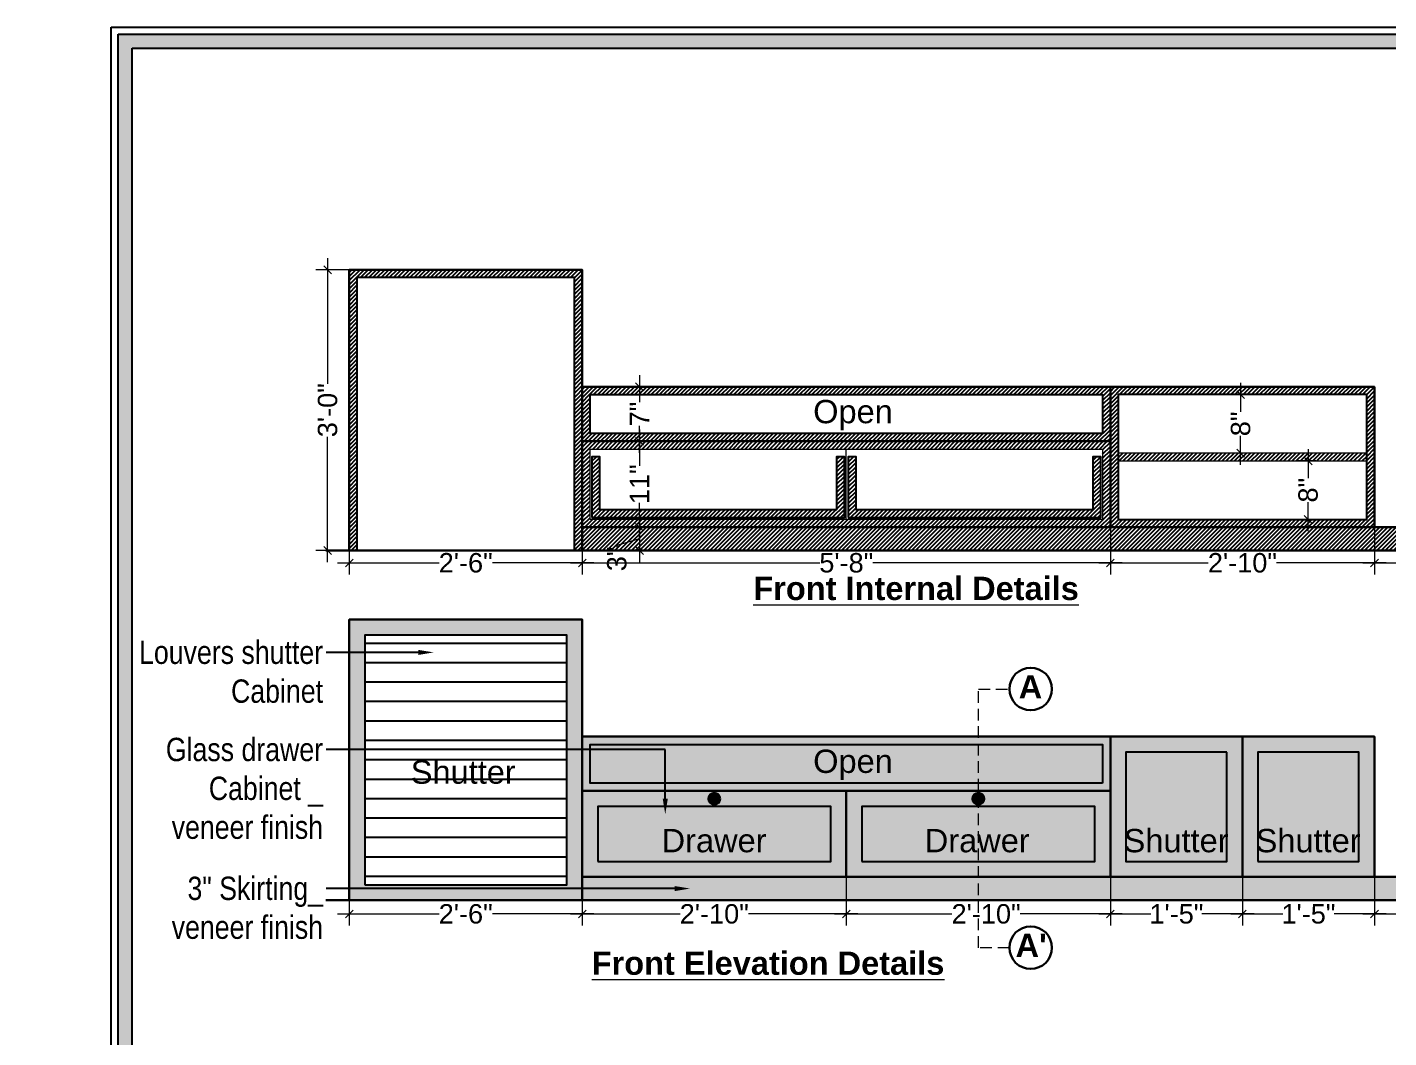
# Model space of a CAD drawing. Header units: millimetres. Extents: x 143362 to 145167, y -178521 to -176194.
# Drawn here: x 144111.5 to 144286.8, y -176637.9 to -176507.8 of the extents above; entities that cross this region are included whole.
import ezdxf
from ezdxf import colors
from ezdxf.entities.mleader import LeaderData, LeaderLine
from ezdxf.math import Vec2, Vec3

# ---------------------------------------------------------------- set-up
doc = ezdxf.new("R2010")
doc.units = ezdxf.units.MM
doc.header["$MEASUREMENT"] = 0
doc.header["$PDMODE"] = 2
doc.linetypes.add('00 . GROUND FLOOR$0$DASHED', pattern=[0.75, 0.5, -0.25])
doc.linetypes.add('DASHEDX2', pattern=[1.5, 1, -0.5])
doc.layers.get('Defpoints').update_dxf_attribs({"color": 220})
doc.layers.add('AR HATCH-7', color=7, linetype='Continuous')
for name, color, linetype, lineweight in [('DIM.', 250, 'Continuous', 13), ('Dimension', 10, 'DASHEDX2', 20), ('el', 7, 'Continuous', 20), ('FURNITURE', 32, 'Continuous', 9), ('Labelling', 1, 'Continuous', 25), ('NAME PLATE', 7, 'Continuous', 25), ('Text', 7, 'Continuous', 15), ('wall', 7, 'Continuous', 30)]:
    doc.layers.add(name, color=color, linetype=linetype, lineweight=lineweight)
doc.styles.add('Aerial', font='arial.ttf')
doc.styles.get("Standard").update_dxf_attribs({"font": 'arial.ttf', "height": 6})
doc.styles.add('style4', font='ARIALN.TTF')
doc.dimstyles.new('Cn_BT_9 ( BOLD )', dxfattribs={"dimtxt": 2.5, "dimasz": 1, "dimexe": 1.5, "dimexo": 0, "dimgap": 0.09, "dimtad": 0, "dimdec": 0, "dimzin": 3, "dimdsep": 46, "dimlunit": 4, "dimtxsty": 'Aerial', "dimblk": 'OBLIQUE', "dimcen": 0.09, "dimdle": 1.5, "dimclrd": 1, "dimclre": 1, "dimclrt": 5, "dimadec": 0, "dimazin": 0, "dimtfac": 0.75, "dimtdec": 0, "dimtofl": 0, "dimtmove": 0, "dimatfit": 3, "dimldrblk": 'OBLIQUE', "dimfxl": 0, "dimtolj": 1, "dimtzin": 0, "dimlwd": 15, "dimlwe": 15, "dimarcsym": 0})
pattern_1 = [(45, (-188.69806, 34.92805), (-0.26516504294, 0.26516504294), [])]

# ---------------------------------------------------------------- blocks, each defined once
blk = doc.blocks.new('LAYOUT FILE')
at = {"layer": 'NAME PLATE', "true_color": 0xd39e00}
h = blk.add_hatch(color=42, dxfattribs=at)
h.paths.add_polyline_path([(3346889.83, -513806.18), (3346889.83, -514260.7), (3347535.56, -514260.7), (3347535.56, -513806.18)])
h.paths.add_polyline_path([(3346894.36, -513810.71), (3347531.03, -513810.71), (3347531.03, -514256.17), (3346894.36, -514256.17)], flags=16)
at = {"layer": 'NAME PLATE', "color": 42, "true_color": 0xd39e00}
for points in [[(3346887.56, -513803.91), (3347537.83, -513803.91), (3347537.83, -514262.96), (3346887.56, -514262.96)], [(3346889.83, -513806.18), (3347535.56, -513806.18), (3347535.56, -514260.7), (3346889.83, -514260.7)], [(3346894.36, -513810.71), (3347531.03, -513810.71), (3347531.03, -514256.17), (3346894.36, -514256.17)]]:
    blk.add_lwpolyline(points, close=True, dxfattribs=at)
blk = doc.blocks.new('_Oblique')
at = {"layer": 'wall', "color": 0, "lineweight": -2}
blk.add_line((-0.5, -0.5), (0.5, 0.5), dxfattribs=at)
blk = doc.blocks.new('*D297')
at = {"layer": 'Defpoints', "color": 0, "ltscale": 10, "transparency": 16777216}
for p in [(144152.98, -176539.06), (144150.2, -176575.18), (144152.98, -176575.18)]:
    blk.add_point(p, dxfattribs=at)
at = {"layer": 'FURNITURE', "color": 1, "lineweight": 15, "ltscale": 10, "transparency": 16777216}
for p, q in [((144150.2, -176537.56), (144150.2, -176553.71)), ((144152.98, -176539.06), (144148.7, -176539.06)), ((144150.2, -176576.68), (144150.2, -176560.53)), ((144152.98, -176575.18), (144148.7, -176575.18))]:
    blk.add_line(p, q, dxfattribs=at)
for p, rotation in [((144150.2, -176539.06), 90), ((144150.2, -176575.18), 270)]:
    blk.add_blockref('_Oblique', p, dxfattribs=dict(at, rotation=rotation))
at = {"layer": 'FURNITURE', "color": 5, "ltscale": 10, "transparency": 16777216, "insert": (144150.2, -176557.12), "char_height": 2.5, "attachment_point": 5, "rotation": 90, "style": 'Aerial'}
blk.add_mtext('\\A1;3\'-0"', dxfattribs=at)
blk = doc.blocks.new('*D299')
at = {"layer": 'Defpoints', "color": 0, "ltscale": 10, "transparency": 16777216}
for p in [(144182.98, -176539.06), (144250.98, -176554.12), (144250.98, -176576.77)]:
    blk.add_point(p, dxfattribs=at)
at = {"layer": 'FURNITURE', "color": 1, "lineweight": 15, "ltscale": 10, "transparency": 16777216}
for p, q in [((144182.98, -176539.06), (144182.98, -176578.27)), ((144250.98, -176554.12), (144250.98, -176578.27)), ((144181.48, -176576.77), (144213.57, -176576.77)), ((144252.48, -176576.77), (144220.39, -176576.77))]:
    blk.add_line(p, q, dxfattribs=at)
at = {"layer": 'FURNITURE', "color": 1, "lineweight": 15, "ltscale": 10, "transparency": 16777216, "rotation": 180}
blk.add_blockref('_Oblique', (144182.98, -176576.77), dxfattribs=at)
at = {"layer": 'FURNITURE', "color": 1, "lineweight": 15, "ltscale": 10, "transparency": 16777216}
blk.add_blockref('_Oblique', (144250.98, -176576.77), dxfattribs=at)
at = {"layer": 'FURNITURE', "color": 5, "ltscale": 10, "transparency": 16777216, "insert": (144216.98, -176576.77), "char_height": 2.5, "attachment_point": 5, "style": 'Aerial'}
blk.add_mtext('\\A1;5\'-8"', dxfattribs=at)
blk = doc.blocks.new('*D300')
at = {"layer": 'Defpoints', "color": 0, "ltscale": 10, "transparency": 16777216}
for p in [(144250.98, -176554.12), (144284.98, -176554.12), (144284.98, -176576.77)]:
    blk.add_point(p, dxfattribs=at)
at = {"layer": 'FURNITURE', "color": 1, "lineweight": 15, "ltscale": 10, "transparency": 16777216}
for p, q in [((144250.98, -176554.12), (144250.98, -176578.27)), ((144284.98, -176554.12), (144284.98, -176578.27)), ((144249.48, -176576.77), (144263.57, -176576.77)), ((144286.48, -176576.77), (144272.38, -176576.77))]:
    blk.add_line(p, q, dxfattribs=at)
at = {"layer": 'FURNITURE', "color": 1, "lineweight": 15, "ltscale": 10, "transparency": 16777216, "rotation": 180}
blk.add_blockref('_Oblique', (144250.98, -176576.77), dxfattribs=at)
at = {"layer": 'FURNITURE', "color": 1, "lineweight": 15, "ltscale": 10, "transparency": 16777216}
blk.add_blockref('_Oblique', (144284.98, -176576.77), dxfattribs=at)
at = {"layer": 'FURNITURE', "color": 5, "ltscale": 10, "transparency": 16777216, "insert": (144267.98, -176576.77), "char_height": 2.5, "attachment_point": 5, "style": 'Aerial'}
blk.add_mtext('\\A1;2\'-10"', dxfattribs=at)
blk = doc.blocks.new('*D303')
at = {"layer": 'Defpoints', "color": 0, "ltscale": 10, "transparency": 16777216}
for p in [(144194.92, -176554.12), (144190.35, -176561.12), (144194.92, -176561.12)]:
    blk.add_point(p, dxfattribs=at)
at = {"layer": 'FURNITURE', "color": 1, "lineweight": 15, "ltscale": 10, "transparency": 16777216}
for p, q in [((144190.35, -176552.62), (144190.35, -176556.1)), ((144194.92, -176554.12), (144188.85, -176554.12)), ((144190.35, -176562.62), (144190.35, -176559.13)), ((144194.92, -176561.12), (144188.85, -176561.12))]:
    blk.add_line(p, q, dxfattribs=at)
for p, rotation in [((144190.35, -176554.12), 90), ((144190.35, -176561.12), 270)]:
    blk.add_blockref('_Oblique', p, dxfattribs=dict(at, rotation=rotation))
at = {"layer": 'FURNITURE', "color": 5, "ltscale": 10, "transparency": 16777216, "insert": (144190.35, -176557.62), "char_height": 2.5, "attachment_point": 5, "rotation": 90, "style": 'Aerial'}
blk.add_mtext('\\A1;7"', dxfattribs=at)
blk = doc.blocks.new('*D304')
at = {"layer": 'Defpoints', "color": 0, "ltscale": 10, "transparency": 16777216}
for p in [(144194.92, -176561.12), (144190.35, -176572.18), (144192.54, -176572.18)]:
    blk.add_point(p, dxfattribs=at)
at = {"layer": 'FURNITURE', "color": 1, "lineweight": 15, "ltscale": 10, "transparency": 16777216}
for p, q in [((144190.35, -176559.62), (144190.35, -176564.27)), ((144194.92, -176561.12), (144188.85, -176561.12)), ((144190.35, -176573.68), (144190.35, -176569.03)), ((144192.54, -176572.18), (144188.85, -176572.18))]:
    blk.add_line(p, q, dxfattribs=at)
for p, rotation in [((144190.35, -176561.12), 90), ((144190.35, -176572.18), 270)]:
    blk.add_blockref('_Oblique', p, dxfattribs=dict(at, rotation=rotation))
at = {"layer": 'FURNITURE', "color": 5, "ltscale": 10, "transparency": 16777216, "insert": (144190.35, -176566.65), "char_height": 2.5, "attachment_point": 5, "rotation": 90, "style": 'Aerial'}
blk.add_mtext('\\A1;11"', dxfattribs=at)
blk = doc.blocks.new('*D305')
at = {"layer": 'Defpoints', "color": 0, "ltscale": 10, "transparency": 16777216}
for p in [(144192.54, -176572.18), (144190.35, -176575.18), (144192.54, -176575.18)]:
    blk.add_point(p, dxfattribs=at)
at = {"layer": 'FURNITURE', "color": 1, "lineweight": 15, "ltscale": 10, "transparency": 16777216}
for p, q in [((144190.35, -176570.68), (144190.35, -176576.68)), ((144192.54, -176572.18), (144188.85, -176572.18)), ((144190.35, -176573.68), (144187.44, -176574.55)), ((144187.44, -176574.55), (144187.44, -176574.73)), ((144192.54, -176575.18), (144188.85, -176575.18))]:
    blk.add_line(p, q, dxfattribs=at)
for p, rotation in [((144190.35, -176572.18), 90), ((144190.35, -176575.18), 270)]:
    blk.add_blockref('_Oblique', p, dxfattribs=dict(at, rotation=rotation))
at = {"layer": 'FURNITURE', "color": 5, "ltscale": 10, "transparency": 16777216, "insert": (144187.44, -176576.25), "char_height": 2.5, "attachment_point": 5, "rotation": 90, "style": 'Aerial'}
blk.add_mtext('\\A1;3"', dxfattribs=at)
blk = doc.blocks.new('*D306')
at = {"layer": 'Defpoints', "color": 0, "ltscale": 10, "transparency": 16777216}
for p in [(144284.98, -176554.12), (144302.98, -176572.18), (144302.98, -176576.77)]:
    blk.add_point(p, dxfattribs=at)
at = {"layer": 'FURNITURE', "color": 1, "lineweight": 15, "ltscale": 10, "transparency": 16777216}
for p, q in [((144284.98, -176554.12), (144284.98, -176578.27)), ((144302.98, -176572.18), (144302.98, -176578.27)), ((144283.48, -176576.77), (144290.68, -176576.77)), ((144304.48, -176576.77), (144297.27, -176576.77))]:
    blk.add_line(p, q, dxfattribs=at)
at = {"layer": 'FURNITURE', "color": 1, "lineweight": 15, "ltscale": 10, "transparency": 16777216, "rotation": 180}
blk.add_blockref('_Oblique', (144284.98, -176576.77), dxfattribs=at)
at = {"layer": 'FURNITURE', "color": 1, "lineweight": 15, "ltscale": 10, "transparency": 16777216}
blk.add_blockref('_Oblique', (144302.98, -176576.77), dxfattribs=at)
at = {"layer": 'FURNITURE', "color": 5, "ltscale": 10, "transparency": 16777216, "insert": (144293.98, -176576.77), "char_height": 2.5, "attachment_point": 5, "style": 'Aerial'}
blk.add_mtext('\\A1;1\'-6"', dxfattribs=at)
blk = doc.blocks.new('*D441')
at = {"layer": 'Defpoints', "color": 0, "ltscale": 10, "transparency": 16777216}
for p in [(144267.75, -176555.12), (144269.52, -176555.12, -0.13), (144269.52, -176562.65, -0.13)]:
    blk.add_point(p, dxfattribs=at)
at = {"layer": 'FURNITURE', "color": 1, "lineweight": 15, "ltscale": 10, "transparency": 16777216}
for p, q in [((144267.75, -176553.62), (144267.75, -176557.35)), ((144269.52, -176555.12), (144266.25, -176555.12)), ((144267.75, -176564.15), (144267.75, -176560.41)), ((144269.52, -176562.65), (144266.25, -176562.65))]:
    blk.add_line(p, q, dxfattribs=at)
for p, rotation in [((144267.75, -176555.12), 90), ((144267.75, -176562.65), 270)]:
    blk.add_blockref('_Oblique', p, dxfattribs=dict(at, rotation=rotation))
at = {"layer": 'FURNITURE', "color": 5, "ltscale": 10, "transparency": 16777216, "insert": (144267.75, -176558.88), "char_height": 2.5, "attachment_point": 5, "rotation": 90, "style": 'Aerial'}
blk.add_mtext('\\A1;8"', dxfattribs=at)
blk = doc.blocks.new('*D442')
at = {"layer": 'Defpoints', "color": 0, "ltscale": 10, "transparency": 16777216}
for p in [(144277.43, -176563.65, -0.13), (144276.44, -176571.18), (144277.43, -176571.18, -0.13)]:
    blk.add_point(p, dxfattribs=at)
at = {"layer": 'FURNITURE', "color": 1, "lineweight": 15, "ltscale": 10, "transparency": 16777216}
for p, q in [((144276.44, -176562.15), (144276.44, -176565.88)), ((144277.43, -176563.65), (144274.94, -176563.65)), ((144276.44, -176572.68), (144276.44, -176568.94)), ((144277.43, -176571.18), (144274.94, -176571.18))]:
    blk.add_line(p, q, dxfattribs=at)
for p, rotation in [((144276.44, -176563.65), 90), ((144276.44, -176571.18), 270)]:
    blk.add_blockref('_Oblique', p, dxfattribs=dict(at, rotation=rotation))
at = {"layer": 'FURNITURE', "color": 5, "ltscale": 10, "transparency": 16777216, "insert": (144276.44, -176567.41), "char_height": 2.5, "attachment_point": 5, "rotation": 90, "style": 'Aerial'}
blk.add_mtext('\\A1;8"', dxfattribs=at)
blk = doc.blocks.new('*D447')
at = {"layer": 'Defpoints', "color": 0, "ltscale": 10, "transparency": 16777216}
for p in [(144152.98, -176574.74), (144182.98, -176574.74), (144182.98, -176576.77)]:
    blk.add_point(p, dxfattribs=at)
at = {"layer": 'FURNITURE', "color": 1, "lineweight": 15, "ltscale": 10, "transparency": 16777216}
for p, q in [((144152.98, -176574.74), (144152.98, -176578.27)), ((144182.98, -176574.74), (144182.98, -176578.27)), ((144151.48, -176576.77), (144164.55, -176576.77)), ((144184.48, -176576.77), (144171.41, -176576.77))]:
    blk.add_line(p, q, dxfattribs=at)
at = {"layer": 'FURNITURE', "color": 1, "lineweight": 15, "ltscale": 10, "transparency": 16777216, "rotation": 180}
blk.add_blockref('_Oblique', (144152.98, -176576.77), dxfattribs=at)
at = {"layer": 'FURNITURE', "color": 1, "lineweight": 15, "ltscale": 10, "transparency": 16777216}
blk.add_blockref('_Oblique', (144182.98, -176576.77), dxfattribs=at)
at = {"layer": 'FURNITURE', "color": 5, "ltscale": 10, "transparency": 16777216, "insert": (144167.98, -176576.77), "char_height": 2.5, "attachment_point": 5, "style": 'Aerial'}
blk.add_mtext('\\A1;2\'-6"', dxfattribs=at)
blk = doc.blocks.new('*D448')
at = {"layer": 'Defpoints', "color": 0, "ltscale": 10, "transparency": 16777216}
for p in [(144152.98, -176620.18, -0.13), (144182.98, -176620.18, -0.13), (144182.98, -176621.95)]:
    blk.add_point(p, dxfattribs=at)
at = {"layer": 'FURNITURE', "color": 1, "lineweight": 15, "ltscale": 10, "transparency": 16777216}
for p, q in [((144152.98, -176620.18), (144152.98, -176623.45)), ((144182.98, -176620.18), (144182.98, -176623.45)), ((144151.48, -176621.95), (144164.55, -176621.95)), ((144184.48, -176621.95), (144171.41, -176621.95))]:
    blk.add_line(p, q, dxfattribs=at)
at = {"layer": 'FURNITURE', "color": 1, "lineweight": 15, "ltscale": 10, "transparency": 16777216, "rotation": 180}
blk.add_blockref('_Oblique', (144152.98, -176621.95), dxfattribs=at)
at = {"layer": 'FURNITURE', "color": 1, "lineweight": 15, "ltscale": 10, "transparency": 16777216}
blk.add_blockref('_Oblique', (144182.98, -176621.95), dxfattribs=at)
at = {"layer": 'FURNITURE', "color": 5, "ltscale": 10, "transparency": 16777216, "insert": (144167.98, -176621.95), "char_height": 2.5, "attachment_point": 5, "style": 'Aerial'}
blk.add_mtext('\\A1;2\'-6"', dxfattribs=at)
blk = doc.blocks.new('*D449')
at = {"layer": 'Defpoints', "color": 0, "ltscale": 10, "transparency": 16777216}
for p in [(144216.98, -176617.18, -0.13), (144182.98, -176620.18, -0.13), (144216.98, -176621.95)]:
    blk.add_point(p, dxfattribs=at)
at = {"layer": 'FURNITURE', "color": 1, "lineweight": 15, "ltscale": 10, "transparency": 16777216}
for p, q in [((144216.98, -176617.18), (144216.98, -176623.45)), ((144182.98, -176620.18), (144182.98, -176623.45)), ((144181.48, -176621.95), (144195.57, -176621.95)), ((144218.48, -176621.95), (144204.38, -176621.95))]:
    blk.add_line(p, q, dxfattribs=at)
at = {"layer": 'FURNITURE', "color": 1, "lineweight": 15, "ltscale": 10, "transparency": 16777216, "rotation": 180}
blk.add_blockref('_Oblique', (144182.98, -176621.95), dxfattribs=at)
at = {"layer": 'FURNITURE', "color": 1, "lineweight": 15, "ltscale": 10, "transparency": 16777216}
blk.add_blockref('_Oblique', (144216.98, -176621.95), dxfattribs=at)
at = {"layer": 'FURNITURE', "color": 5, "ltscale": 10, "transparency": 16777216, "insert": (144199.98, -176621.95), "char_height": 2.5, "attachment_point": 5, "style": 'Aerial'}
blk.add_mtext('\\A1;2\'-10"', dxfattribs=at)
blk = doc.blocks.new('*D450')
at = {"layer": 'Defpoints', "color": 0, "ltscale": 10, "transparency": 16777216}
for p in [(144216.98, -176617.18, -0.13), (144250.98, -176617.18, -0.13), (144250.98, -176621.95)]:
    blk.add_point(p, dxfattribs=at)
at = {"layer": 'FURNITURE', "color": 1, "lineweight": 15, "ltscale": 10, "transparency": 16777216}
for p, q in [((144216.98, -176617.18), (144216.98, -176623.45)), ((144250.98, -176617.18), (144250.98, -176623.45)), ((144215.48, -176621.95), (144230.57, -176621.95)), ((144252.48, -176621.95), (144239.38, -176621.95))]:
    blk.add_line(p, q, dxfattribs=at)
at = {"layer": 'FURNITURE', "color": 1, "lineweight": 15, "ltscale": 10, "transparency": 16777216, "rotation": 180}
blk.add_blockref('_Oblique', (144216.98, -176621.95), dxfattribs=at)
at = {"layer": 'FURNITURE', "color": 1, "lineweight": 15, "ltscale": 10, "transparency": 16777216}
blk.add_blockref('_Oblique', (144250.98, -176621.95), dxfattribs=at)
at = {"layer": 'FURNITURE', "color": 5, "ltscale": 10, "transparency": 16777216, "insert": (144234.98, -176621.95), "char_height": 2.5, "attachment_point": 5, "style": 'Aerial'}
blk.add_mtext('\\A1;2\'-10"', dxfattribs=at)
blk = doc.blocks.new('*D451')
at = {"layer": 'Defpoints', "color": 0, "ltscale": 10, "transparency": 16777216}
for p in [(144250.98, -176617.18, -0.13), (144267.98, -176617.18, -0.13), (144267.98, -176621.95)]:
    blk.add_point(p, dxfattribs=at)
at = {"layer": 'FURNITURE', "color": 1, "lineweight": 15, "ltscale": 10, "transparency": 16777216}
for p, q in [((144250.98, -176617.18), (144250.98, -176623.45)), ((144267.98, -176617.18), (144267.98, -176623.45)), ((144249.48, -176621.95), (144256.18, -176621.95)), ((144269.48, -176621.95), (144262.77, -176621.95))]:
    blk.add_line(p, q, dxfattribs=at)
at = {"layer": 'FURNITURE', "color": 1, "lineweight": 15, "ltscale": 10, "transparency": 16777216, "rotation": 180}
blk.add_blockref('_Oblique', (144250.98, -176621.95), dxfattribs=at)
at = {"layer": 'FURNITURE', "color": 1, "lineweight": 15, "ltscale": 10, "transparency": 16777216}
blk.add_blockref('_Oblique', (144267.98, -176621.95), dxfattribs=at)
at = {"layer": 'FURNITURE', "color": 5, "ltscale": 10, "transparency": 16777216, "insert": (144259.48, -176621.95), "char_height": 2.5, "attachment_point": 5, "style": 'Aerial'}
blk.add_mtext('\\A1;1\'-5"', dxfattribs=at)
blk = doc.blocks.new('*D452')
at = {"layer": 'Defpoints', "color": 0, "ltscale": 10, "transparency": 16777216}
for p in [(144267.98, -176617.18, -0.13), (144284.98, -176617.18, -0.13), (144284.98, -176621.95)]:
    blk.add_point(p, dxfattribs=at)
at = {"layer": 'FURNITURE', "color": 1, "lineweight": 15, "ltscale": 10, "transparency": 16777216}
for p, q in [((144267.98, -176617.18), (144267.98, -176623.45)), ((144284.98, -176617.18), (144284.98, -176623.45)), ((144266.48, -176621.95), (144273.18, -176621.95)), ((144286.48, -176621.95), (144279.77, -176621.95))]:
    blk.add_line(p, q, dxfattribs=at)
at = {"layer": 'FURNITURE', "color": 1, "lineweight": 15, "ltscale": 10, "transparency": 16777216, "rotation": 180}
blk.add_blockref('_Oblique', (144267.98, -176621.95), dxfattribs=at)
at = {"layer": 'FURNITURE', "color": 1, "lineweight": 15, "ltscale": 10, "transparency": 16777216}
blk.add_blockref('_Oblique', (144284.98, -176621.95), dxfattribs=at)
at = {"layer": 'FURNITURE', "color": 5, "ltscale": 10, "transparency": 16777216, "insert": (144276.48, -176621.95), "char_height": 2.5, "attachment_point": 5, "style": 'Aerial'}
blk.add_mtext('\\A1;1\'-5"', dxfattribs=at)
blk = doc.blocks.new('*D453')
at = {"layer": 'Defpoints', "color": 0, "ltscale": 10, "transparency": 16777216}
for p in [(144284.98, -176617.18, -0.13), (144302.98, -176620.18, -0.13), (144302.98, -176621.95)]:
    blk.add_point(p, dxfattribs=at)
at = {"layer": 'FURNITURE', "color": 1, "lineweight": 15, "ltscale": 10, "transparency": 16777216}
for p, q in [((144284.98, -176617.18), (144284.98, -176623.45)), ((144302.98, -176620.18), (144302.98, -176623.45)), ((144283.48, -176621.95), (144290.68, -176621.95)), ((144304.48, -176621.95), (144297.27, -176621.95))]:
    blk.add_line(p, q, dxfattribs=at)
at = {"layer": 'FURNITURE', "color": 1, "lineweight": 15, "ltscale": 10, "transparency": 16777216, "rotation": 180}
blk.add_blockref('_Oblique', (144284.98, -176621.95), dxfattribs=at)
at = {"layer": 'FURNITURE', "color": 1, "lineweight": 15, "ltscale": 10, "transparency": 16777216}
blk.add_blockref('_Oblique', (144302.98, -176621.95), dxfattribs=at)
at = {"layer": 'FURNITURE', "color": 5, "ltscale": 10, "transparency": 16777216, "insert": (144293.98, -176621.95), "char_height": 2.5, "attachment_point": 5, "style": 'Aerial'}
blk.add_mtext('\\A1;1\'-6"', dxfattribs=at)

msp = doc.modelspace()

# ---------------------------------------------------------------- hatches: boundary and pattern name
at = {"layer": 'AR HATCH-7', "lineweight": 25, "ltscale": 10, "true_color": 0xcda68e}
h = msp.add_hatch(color=43, dxfattribs=at)
h.dxf.hatch_style = 1
h.paths.add_polyline_path([(144182.98, -176620.18), (144182.98, -176584.06), (144152.98, -176584.06), (144152.98, -176620.18)])
h.paths.add_polyline_path([(144154.98, -176618.18), (144154.98, -176586.06), (144180.98, -176586.06), (144180.98, -176618.18)], flags=16)
at = {"layer": 'AR HATCH-7', "lineweight": 25, "ltscale": 10, "true_color": 0xbb8563}
h = msp.add_hatch(dxfattribs=at)
h.set_pattern_fill('ANSI31', color=23, scale=20, angle=135)
h.set_pattern_definition([(180, (1007.9252, -102.0848), (-2e-16, -2.5), [])])
h.paths.add_polyline_path([(144154.98, -176618.18), (144180.98, -176618.18), (144180.98, -176586.06), (144154.98, -176586.06)])
at = {"layer": 'AR HATCH-7', "lineweight": 25, "ltscale": 10, "true_color": 0xcda68e}
h = msp.add_hatch(color=43, dxfattribs=at)
h.dxf.hatch_style = 1
h.paths.add_polyline_path([(144182.98, -176617.18), (144302.98, -176617.18), (144302.98, -176620.18), (144182.98, -176620.18)])
h.paths.add_polyline_path([(144269.98, -176615.18), (144282.98, -176615.18), (144282.98, -176601.12), (144269.98, -176601.12)], flags=16)
h.paths.add_polyline_path([(144267.98, -176617.18), (144284.98, -176617.18), (144284.98, -176599.12), (144267.98, -176599.12)])
h.paths.add_polyline_path([(144265.98, -176601.12), (144252.98, -176601.12), (144252.98, -176615.18), (144265.98, -176615.18)], flags=16)
h.paths.add_polyline_path([(144267.98, -176599.12), (144250.98, -176599.12), (144250.98, -176617.18), (144267.98, -176617.18)])
h.paths.add_polyline_path([(144250.98, -176606.12), (144182.98, -176606.12), (144182.98, -176599.12), (144250.98, -176599.12)])
h = msp.add_hatch(color=43, dxfattribs=at)
h.dxf.hatch_style = 1
h.paths.add_polyline_path([(144265.98, -176601.12), (144252.98, -176601.12), (144252.98, -176615.18), (144265.98, -176615.18)])
h.paths.add_polyline_path([(144269.98, -176615.18), (144282.98, -176615.18), (144282.98, -176601.12), (144269.98, -176601.12)])
h = msp.add_hatch(color=43, dxfattribs=at)
h.dxf.hatch_style = 1
h.paths.add_polyline_path([(144184.98, -176615.18), (144214.98, -176615.18), (144214.98, -176608.12), (144184.98, -176608.12)], flags=16)
h.paths.add_polyline_path([(144182.98, -176617.18), (144216.98, -176617.18), (144216.98, -176606.12), (144182.98, -176606.12)])
h = msp.add_hatch(color=43, dxfattribs=at)
h.dxf.hatch_style = 1
h.paths.add_polyline_path([(144218.98, -176615.18), (144248.98, -176615.18), (144248.98, -176608.12), (144218.98, -176608.12)], flags=16)
h.paths.add_polyline_path([(144216.98, -176617.18), (144250.98, -176617.18), (144250.98, -176606.12), (144216.98, -176606.12)])
at = {"layer": 'AR HATCH-7', "lineweight": 25, "ltscale": 10, "true_color": 0xbb8563}
h = msp.add_hatch(color=23, dxfattribs=at)
h.dxf.hatch_style = 1
h.paths.add_polyline_path([(144199.23, -176607.12, 1), (144200.73, -176607.12, 1)])
h = msp.add_hatch(color=23, dxfattribs=at)
h.dxf.hatch_style = 1
h.paths.add_polyline_path([(144233.23, -176607.12, 1), (144234.73, -176607.12, 1)])
h = msp.add_hatch(color=23, dxfattribs=at)
h.dxf.hatch_style = 1
h.set_gradient(color1=(199, 200, 202), color2=(245, 245, 245), name='INVCURVED')
h.paths.add_polyline_path([(144184.98, -176615.18), (144214.98, -176615.18), (144214.98, -176608.12), (144184.98, -176608.12)])
h.paths.add_polyline_path([(144218.98, -176615.18), (144248.98, -176615.18), (144248.98, -176608.12), (144218.98, -176608.12)])
at = {"layer": 'AR HATCH-7', "lineweight": 25, "ltscale": 10, "true_color": 0xcda68e}
h = msp.add_hatch(color=43, dxfattribs=at)
h.dxf.hatch_style = 1
h.paths.add_polyline_path([(144182.98, -176617.18), (144302.98, -176617.18), (144302.98, -176620.18), (144182.98, -176620.18)])
at = {"layer": 'FURNITURE', "lineweight": 25, "transparency": 33554534}
h = msp.add_hatch(dxfattribs=at)
h.set_pattern_fill('ANSI31', color=256, scale=3)
h.set_pattern_definition(pattern_1)
h.paths.add_polyline_path([(144302.98, -176572.18), (144182.98, -176572.18), (144182.98, -176575.18), (144302.98, -176575.18)])
h.paths.add_polyline_path([(144250.98, -176554.12), (144182.98, -176554.12), (144182.98, -176561.12), (144250.98, -176561.12)])
h.paths.add_polyline_path([(144249.98, -176555.12), (144249.98, -176560.12), (144183.98, -176560.12), (144183.98, -176555.12)], flags=16)
h.paths.add_polyline_path([(144182.98, -176539.06), (144152.98, -176539.06), (144152.98, -176575.18), (144153.98, -176575.18), (144153.98, -176540.06), (144181.98, -176540.06), (144181.98, -176575.18), (144182.98, -176575.18), (144182.98, -176572.18), (144182.98, -176561.12), (144182.98, -176554.12)])
h.paths.add_polyline_path([(144226.5, -176559.58), (144220.01, -176559.58), (144220.01, -176558.84), (144226.5, -176558.62)], flags=0)
h = msp.add_hatch(dxfattribs=at)
h.set_pattern_fill('ANSI31', color=256, scale=3)
h.paths.add_polyline_path([(144283.98, -176562.65), (144251.98, -176562.65), (144251.98, -176563.65), (144283.98, -176563.65)], flags=0)
h.paths.add_polyline_path([(144251.98, -176571.18), (144283.98, -176571.18), (144283.98, -176555.12), (144251.98, -176555.12)], flags=16)
h.paths.add_polyline_path([(144250.98, -176572.18), (144284.98, -176572.18), (144284.98, -176554.12), (144250.98, -176554.12)])
h = msp.add_hatch(dxfattribs=at)
h.set_pattern_fill('ANSI31', color=256, scale=3)
h.set_pattern_definition(pattern_1)
h.paths.add_polyline_path([(144182.98, -176561.12), (144182.98, -176572.18), (144250.98, -176572.18), (144250.98, -176561.12)])
h.paths.add_polyline_path([(144249.98, -176562.12), (144249.98, -176571.18), (144183.98, -176571.18), (144183.98, -176562.12)], flags=16)
h.paths.add_polyline_path([(144215.73, -176563.12), (144216.73, -176563.12), (144216.73, -176570.93), (144184.23, -176570.93), (144184.23, -176563.12), (144185.23, -176563.12), (144185.23, -176569.93), (144215.73, -176569.93)], flags=0)
h.paths.add_polyline_path([(144217.23, -176563.12), (144218.23, -176563.12), (144218.23, -176569.93), (144248.73, -176569.93), (144248.73, -176563.12), (144249.73, -176563.12), (144249.73, -176570.93), (144217.23, -176570.93)], flags=0)
h = msp.add_hatch(dxfattribs=at)
h.set_pattern_fill('ANSI31', color=256, scale=3)
h.set_pattern_definition([(45, (87279.2384, -221848.0862), (-0.265165043, 0.265165043), [])])
h.paths.add_polyline_path([(144216.73, -176563.12), (144215.73, -176563.12), (144215.73, -176569.93), (144185.23, -176569.93), (144185.23, -176563.12), (144184.23, -176563.12), (144184.23, -176570.93), (144216.73, -176570.93)])
h = msp.add_hatch(dxfattribs=at)
h.set_pattern_fill('ANSI31', color=256, scale=3)
h.set_pattern_definition([(45, (87345.2384, -221848.0862), (-0.265165043, 0.265165043), [])])
h.paths.add_polyline_path([(144249.73, -176563.12), (144248.73, -176563.12), (144248.73, -176569.93), (144218.23, -176569.93), (144218.23, -176563.12), (144217.23, -176563.12), (144217.23, -176570.93), (144249.73, -176570.93)])
h = msp.add_hatch(dxfattribs=at)
h.set_pattern_fill('ANSI31', color=256, scale=3)
h.paths.add_polyline_path([(144283.98, -176562.65), (144251.98, -176562.65), (144251.98, -176563.65), (144283.98, -176563.65)])

# ---------------------------------------------------------------- linework, layer by layer
at = {"color": 1, "linetype": '00 . GROUND FLOOR$0$DASHED', "lineweight": 5, "ltscale": 3, "elevation": -0.13}
msp.add_lwpolyline([(144237.98, -176626.29), (144233.98, -176626.29), (144233.98, -176593.01), (144237.98, -176593)], dxfattribs=at)
at = {"layer": 'el', "color": 1, "lineweight": 30, "ltscale": 10}
for centre in [(144240.72, -176593, -0.13), (144240.72, -176626.29, -0.13)]:
    msp.add_circle(centre, 2.74, dxfattribs=at)
at = {"layer": 'FURNITURE', "ltscale": 10}
msp.add_line((144216.98, -176571.18, -0.13), (144216.98, -176562.12, -0.13), dxfattribs=at)
at = {"layer": 'FURNITURE', "lineweight": 30, "ltscale": 10, "elevation": -0.13}
msp.add_lwpolyline([(144181.98, -176575.18), (144182.98, -176575.18), (144182.98, -176539.06), (144152.98, -176539.06), (144152.98, -176575.18), (144153.98, -176575.18)], dxfattribs=at)
at = {"layer": 'FURNITURE', "lineweight": 25, "ltscale": 10, "elevation": -0.13}
msp.add_lwpolyline([(144181.98, -176575.18), (144181.98, -176540.06), (144153.98, -176540.06), (144153.98, -176575.18)], dxfattribs=at)
at = {"layer": 'FURNITURE', "lineweight": 30, "ltscale": 10, "elevation": -0.13}
for points in [[(144250.98, -176561.12), (144182.98, -176561.12), (144182.98, -176554.12), (144250.98, -176554.12)], [(144250.98, -176572.18), (144284.98, -176572.18), (144284.98, -176554.12), (144250.98, -176554.12)], [(144182.98, -176572.18), (144302.98, -176572.18), (144302.98, -176575.18), (144182.98, -176575.18)], [(144152.98, -176620.18), (144182.98, -176620.18), (144182.98, -176584.06), (144152.98, -176584.06)], [(144250.98, -176606.12), (144182.98, -176606.12), (144182.98, -176599.12), (144250.98, -176599.12)], [(144250.98, -176617.18), (144284.98, -176617.18), (144284.98, -176599.12), (144250.98, -176599.12)], [(144267.98, -176599.12), (144250.98, -176599.12), (144250.98, -176617.18), (144267.98, -176617.18)], [(144267.98, -176617.18), (144284.98, -176617.18), (144284.98, -176599.12), (144267.98, -176599.12)], [(144182.98, -176617.18), (144216.98, -176617.18), (144216.98, -176606.12), (144182.98, -176606.12)], [(144182.98, -176617.18), (144302.98, -176617.18), (144302.98, -176620.18), (144182.98, -176620.18)]]:
    msp.add_lwpolyline(points, close=True, dxfattribs=at)
at = {"layer": 'FURNITURE', "lineweight": 25, "ltscale": 10, "elevation": -0.13}
for points in [[(144249.98, -176560.12), (144183.98, -176560.12), (144183.98, -176555.12), (144249.98, -176555.12)], [(144251.98, -176571.18), (144283.98, -176571.18), (144283.98, -176555.12), (144251.98, -176555.12)], [(144154.98, -176618.18), (144180.98, -176618.18), (144180.98, -176586.06), (144154.98, -176586.06)], [(144249.98, -176605.12), (144183.98, -176605.12), (144183.98, -176600.12), (144249.98, -176600.12)], [(144265.98, -176601.12), (144252.98, -176601.12), (144252.98, -176615.18), (144265.98, -176615.18)], [(144269.98, -176615.18), (144282.98, -176615.18), (144282.98, -176601.12), (144269.98, -176601.12)], [(144184.98, -176615.18), (144214.98, -176615.18), (144214.98, -176608.12), (144184.98, -176608.12)], [(144218.98, -176615.18), (144248.98, -176615.18), (144248.98, -176608.12), (144218.98, -176608.12)]]:
    msp.add_lwpolyline(points, close=True, dxfattribs=at)
at = {"layer": 'FURNITURE', "ltscale": 10, "elevation": -0.13}
for points in [[(144182.98, -176561.12), (144250.98, -176561.12), (144250.98, -176572.18), (144182.98, -176572.18)], [(144183.98, -176562.12), (144249.98, -176562.12), (144249.98, -176571.18), (144183.98, -176571.18)], [(144283.98, -176562.65), (144251.98, -176562.65), (144251.98, -176563.65), (144283.98, -176563.65)]]:
    msp.add_lwpolyline(points, close=True, dxfattribs=at)
at = {"layer": 'FURNITURE', "lineweight": 25, "elevation": -0.13}
for points in [[(144184.23, -176570.93), (144216.73, -176570.93), (144216.73, -176563.12), (144215.73, -176563.12), (144215.73, -176569.93), (144185.23, -176569.93), (144185.23, -176563.12), (144184.23, -176563.12)], [(144217.23, -176570.93), (144249.73, -176570.93), (144249.73, -176563.12), (144248.73, -176563.12), (144248.73, -176569.93), (144218.23, -176569.93), (144218.23, -176563.12), (144217.23, -176563.12)]]:
    msp.add_lwpolyline(points, close=True, dxfattribs=at)
at = {"layer": 'FURNITURE', "lineweight": 30, "ltscale": 10}
for centre in [(144199.98, -176607.12, -0.13), (144233.98, -176607.12, -0.13)]:
    msp.add_circle(centre, 0.75, dxfattribs=at)
at = {"layer": 'wall', "lineweight": 30}
for p, q in [((144149.98, -176575.18, -0.13), (144305.98, -176575.18, -0.13)), ((144149.98, -176620.18, -0.13), (144305.98, -176620.18, -0.13))]:
    msp.add_line(p, q, dxfattribs=at)

# ---------------------------------------------------------------- block references
at = {"layer": 'NAME PLATE', "lineweight": 0, "xscale": 0.3964404897952054, "yscale": 0.3964404897952054, "zscale": 0.3964404897952054}
msp.add_blockref('LAYOUT FILE', (-1182719.42, 27184.84, 0.13), dxfattribs=at)

# ---------------------------------------------------------------- texts
at = {"layer": 'DIM.', "color": 1, "char_height": 3, "attachment_point": 1}
for s, width, insert in [('\\pxqc;{\\fArial|b1|i0|c0|p34;\\LFront Internal Details}', 67.8462, (144192.04, -176578.55, -0.13)), ('\\pxqc;{\\fArial|b1|i0|c0|p34;\\LFront Elevation Details}', 49.021, (144182.39, -176626.78, -0.13))]:
    msp.add_mtext_dynamic_manual_height_columns(s, width=width, gutter_width=1, heights=[0], dxfattribs=dict(at, insert=insert))
at = {"layer": 'Dimension', "char_height": 3, "attachment_point": 5}
for s, insert in [('\\A1;{\\fArial|b1|i0|c0|p34;\\C7;A}', (144240.69, -176592.72, -0.13)), ("\\A1;{\\fArial|b1|i0|c0|p34;\\C7;A'}", (144240.78, -176626, -0.13))]:
    msp.add_mtext(s, dxfattribs=dict(at, insert=insert))
at = {"layer": 'Labelling', "color": 1, "char_height": 3, "width": 33.4543, "attachment_point": 5, "style": 'style4'}
for s, insert in [('\\A1;\\pxql;{\\fArial|b0|i0|c0|p34;Open }', (144229.44, -176557.75, -0.13)), ('\\A1;\\pxql;{\\fArial|b0|i0|c0|p34;Open }', (144229.44, -176602.75, -0.13)), ('\\A1;\\pxql;{\\fArial|b0|i0|c0|p34;Shutter}', (144177.63, -176603.71, -0.13)), ('\\A1;\\pxql;{\\fArial|b0|i0|c0|p34;Drawer}', (144209.93, -176612.53, -0.13)), ('\\A1;\\pxql;{\\fArial|b0|i0|c0|p34;Drawer}', (144243.81, -176612.53, -0.13)), ('\\A1;\\pxql;{\\fArial|b0|i0|c0|p34;Shutter}', (144269.41, -176612.53, -0.13)), ('\\A1;\\pxql;{\\fArial|b0|i0|c0|p34;Shutter}', (144286.41, -176612.53, -0.13))]:
    msp.add_mtext(s, dxfattribs=dict(at, insert=insert))

# ---------------------------------------------------------------- dimensions: what is measured, and where the dimension line sits
at = {"layer": 'FURNITURE', "ltscale": 10}
for base, p1, p2, picture, middle in [((144150.2, -176575.18, -0.13), (144152.98, -176539.06, -0.13), (144152.98, -176575.18, -0.13), '*D297', (144150.2, -176557.12, -0.13)), ((144190.35, -176561.12, -0.13), (144194.92, -176554.12, -0.13), (144194.92, -176561.12, -0.13), '*D303', (144190.35, -176557.62, -0.13)), ((144267.75, -176555.12), (144269.52, -176562.65, -0.13), (144269.52, -176555.12, -0.13), '*D441', (144267.75, -176558.88)), ((144276.44, -176571.18), (144277.43, -176563.65, -0.13), (144277.43, -176571.18, -0.13), '*D442', (144276.44, -176567.41))]:
    dim = msp.add_linear_dim(base=base, p1=p1, p2=p2, angle=90, dimstyle='Cn_BT_9 ( BOLD )', dxfattribs=at)
    dim.commit()
    dim.dimension.update_dxf_attribs({"geometry": picture, "text_midpoint": middle})
for base, p1, p2, picture, middle in [((144250.98, -176576.77, -0.13), (144182.98, -176539.06, -0.13), (144250.98, -176554.12, -0.13), '*D299', (144216.98, -176576.77, -0.13)), ((144284.98, -176576.77, -0.13), (144250.98, -176554.12, -0.13), (144284.98, -176554.12, -0.13), '*D300', (144267.98, -176576.77, -0.13)), ((144302.98, -176576.77, -0.13), (144284.98, -176554.12, -0.13), (144302.98, -176572.18, -0.13), '*D306', (144293.98, -176576.77, -0.13)), ((144216.98, -176621.95), (144182.98, -176620.18, -0.13), (144216.98, -176617.18, -0.13), '*D449', (144199.98, -176621.95)), ((144267.98, -176621.95), (144250.98, -176617.18, -0.13), (144267.98, -176617.18, -0.13), '*D451', (144259.48, -176621.95)), ((144284.98, -176621.95), (144267.98, -176617.18, -0.13), (144284.98, -176617.18, -0.13), '*D452', (144276.48, -176621.95)), ((144302.98, -176621.95), (144284.98, -176617.18, -0.13), (144302.98, -176620.18, -0.13), '*D453', (144293.98, -176621.95))]:
    dim = msp.add_linear_dim(base=base, p1=p1, p2=p2, dimstyle='Cn_BT_9 ( BOLD )', override={"dimtmove": 1}, dxfattribs=at)
    dim.commit()
    dim.dimension.update_dxf_attribs({"geometry": picture, "text_midpoint": middle})
dim = msp.add_linear_dim(base=(144190.35, -176572.18, -0.13), p1=(144194.92, -176561.12, -0.13), p2=(144192.54, -176572.18, -0.13), angle=90, dimstyle='Cn_BT_9 ( BOLD )', override={"dimtmove": 1}, dxfattribs=at)
dim.commit()
dim.dimension.update_dxf_attribs({"geometry": '*D304', "text_midpoint": (144190.35, -176566.65, -0.13)})
dim = msp.add_linear_dim(base=(144190.35, -176575.18, -0.13), p1=(144192.54, -176572.18, -0.13), p2=(144192.54, -176575.18, -0.13), angle=90, dimstyle='Cn_BT_9 ( BOLD )', override={"dimtmove": 1}, dxfattribs=at)
dim.commit()
dim.dimension.update_dxf_attribs({"geometry": '*D305', "text_midpoint": (144187.44, -176574.82, -0.13), "dimtype": 160})
for base, p1, p2, picture, middle in [((144182.98, -176576.77, -0.13), (144152.98, -176574.74, -0.13), (144182.98, -176574.74, -0.13), '*D447', (144167.98, -176576.77, -0.13)), ((144182.98, -176621.95), (144152.98, -176620.18, -0.13), (144182.98, -176620.18, -0.13), '*D448', (144167.98, -176621.95))]:
    dim = msp.add_linear_dim(base=base, p1=p1, p2=p2, dimstyle='Cn_BT_9 ( BOLD )', dxfattribs=at)
    dim.commit()
    dim.dimension.update_dxf_attribs({"geometry": picture, "text_midpoint": middle})
dim = msp.add_linear_dim(base=(144250.98, -176621.95), p1=(144216.98, -176617.18, -0.13), p2=(144250.98, -176617.18, -0.13), dimstyle='Cn_BT_9 ( BOLD )', override={"dimtmove": 1}, dxfattribs=at)
dim.commit()
dim.dimension.update_dxf_attribs({"geometry": '*D450', "text_midpoint": (144234.98, -176621.95), "dimtype": 160})

# ---------------------------------------------------------------- leaders
at = {"layer": 'Text', "color": 1, "lineweight": 0, "ltscale": 20}
ml = msp.add_multileader_mtext('Standard', dxfattribs=at)
ml.set_content('Louvers shutter\\PCabinet', color=1, style='style4')
ml.set_leader_properties()
ml.build(insert=Vec2(0, 0))
ml.multileader.update_dxf_attribs({"dogleg_length": 2.02, "arrow_head_size": 2})
ctx = ml.context
ctx.base_point, ctx.char_height, ctx.arrow_head_size, ctx.landing_gap_size, ctx.plane_origin = Vec3(144125.72, -176588.29, -0.25), 3, 2, 0.4, Vec3(144211.25, -176588.29, -0.25)
ctx.text_align_type = 2
notes = []
notes.append((ctx, [(0, (1, 1, 0), (144152.03, -176588.29, -0.25), (-1, 0), 2.02, [(0, [(144163.86, -176588.29, -0.25)], 0, [])])]))
ctx.mtext.insert, ctx.mtext.alignment = Vec3(144149.61, -176586.77, -0.25), 3
ml = msp.add_multileader_mtext('Standard', dxfattribs=at)
ml.set_content('Glass drawer\\PCabinet _\\Pveneer finish', color=1, style='style4')
ml.set_leader_properties()
ml.build(insert=Vec2(0, 0))
ml.multileader.update_dxf_attribs({"dogleg_length": 2.02, "arrow_head_size": 2})
ctx = ml.context
ctx.base_point, ctx.char_height, ctx.arrow_head_size, ctx.landing_gap_size, ctx.plane_origin = Vec3(144129.11, -176600.8, -0.25), 3, 2, 0.4, Vec3(144216.22, -176600.8, -0.25)
ctx.text_align_type = 2
notes.append((ctx, [(0, (1, 1, 0), (144193.67, -176600.8, -0.25), (-1, 0), 43.66, [(0, [(144193.67, -176609.12, -0.25)], 0, [])])]))
ctx.mtext.insert, ctx.mtext.width, ctx.mtext.alignment = Vec3(144149.61, -176599.28, -0.25), 38.0858, 3
ml = msp.add_multileader_mtext('Standard', dxfattribs=at)
ml.set_content('3" Skirting_\\Pveneer finish', color=1, style='style4')
ml.set_leader_properties()
ml.build(insert=Vec2(0, 0))
ml.multileader.update_dxf_attribs({"dogleg_length": 2.02, "arrow_head_size": 2})
ctx = ml.context
ctx.base_point, ctx.char_height, ctx.arrow_head_size, ctx.landing_gap_size, ctx.plane_origin = Vec3(144130, -176618.68, -0.13), 3, 2, 0.4, Vec3(144211.25, -176618.68, -0.13)
ctx.text_align_type = 2
notes.append((ctx, [(0, (1, 1, 0), (144152.03, -176618.68, -0.13), (-1, 0), 2.02, [(0, [(144196.86, -176618.68, -0.13)], 0, [])])]))
ctx.mtext.insert, ctx.mtext.alignment = Vec3(144149.61, -176617.15, -0.13), 3
for ctx, leaders in notes:
    for number, flags, end, landing, length, lines in leaders:
        leader = LeaderData()
        leader.index, (leader.has_last_leader_line, leader.has_dogleg_vector, leader.attachment_direction) = number, flags
        leader.last_leader_point, leader.dogleg_vector, leader.dogleg_length = Vec3(end), Vec3(landing), length
        for number, points, colour, breaks in lines:
            line = LeaderLine()
            line.index, line.vertices, line.color, line.breaks = number, Vec3.list(points), colors.encode_raw_color(colour), breaks
            leader.lines.append(line)
        ctx.leaders.append(leader)

doc.saveas('drawing.dxf')
